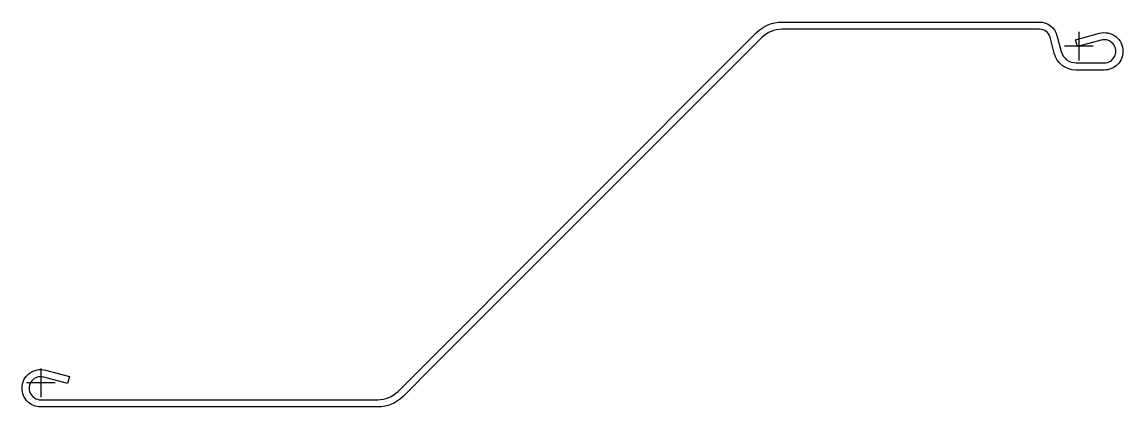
# Model space of a CAD drawing. Header units: millimetres. Extents: x -13 to 756, y -17 to 252.
import ezdxf

# ---------------------------------------------------------------- set-up
doc = ezdxf.new("R2010")
doc.units = ezdxf.units.MM
doc.header["$LTSCALE"] = 0.2

msp = doc.modelspace()

# ---------------------------------------------------------------- linework, layer by layer
at = {"flags": 128}
msp.add_lwpolyline([(275.72, 13.25), (253.04, -9.43, -0.198913), (235.36, -16.75), (0, -16.75, -0.414214), (-13.05, -3.7, -0.493145), (3.38, 8.91), (20.11, 4.42), (18.81, -0.41), (2.08, 4.08, 1.140281), (0, -11.75), (235.36, -11.75, 0.198913), (249.51, -5.89), (499.96, 244.56, -0.198913), (517.63, 251.88), (697.57, 251.88, -0.340671), (709.66, 242.56), (712.6, 231.39, 0.340671), (722.99, 223.38), (742.71, 223.38, 1.140281), (740.63, 239.21), (723.9, 234.72), (722.61, 239.55), (739.34, 244.04, -0.493145), (755.76, 231.43, -0.414214), (742.71, 218.38), (722.99, 218.38, -0.340671), (707.76, 230.12), (704.82, 241.29, 0.340671), (697.57, 246.88), (517.63, 246.88, 0.198913), (503.49, 241.02)], format="xyb", close=True, dxfattribs=at)
at = {"layer": 'DEFPOINTS'}
for p, q in [((725, 245.13), (725, 225.13)), ((735, 235.13), (715, 235.13)), ((0, 10), (0, -10)), ((10, 0), (-10, 0))]:
    msp.add_line(p, q, dxfattribs=at)

doc.saveas('drawing.dxf')
